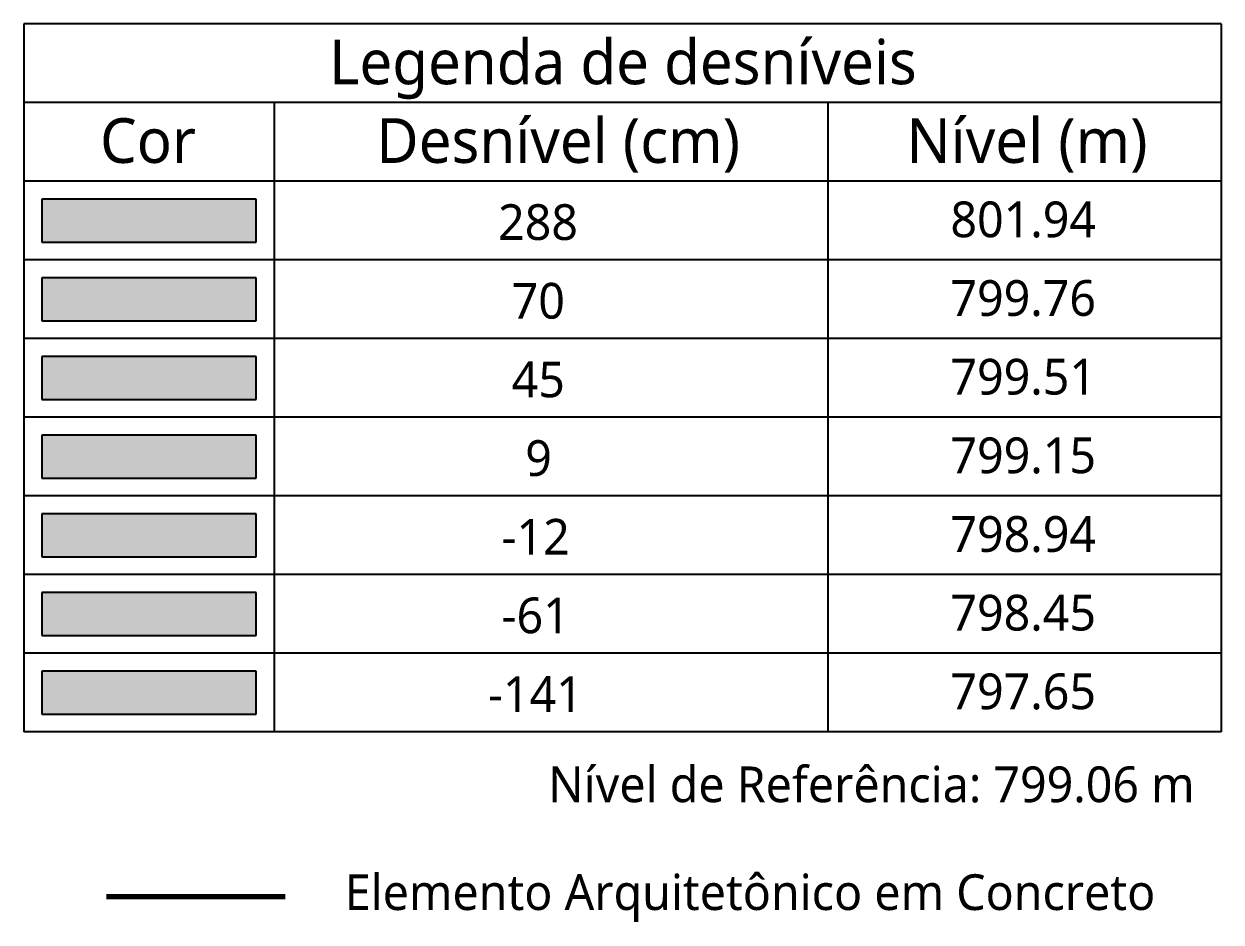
# Model space of a CAD drawing. Extents: x -1981 to 38708, y -3196 to 88064.
# Drawn here: x 12844.4 to 13179.4, y -107.4 to 143.8 of the extents above; entities that cross this region are included whole.
import ezdxf

# ---------------------------------------------------------------- set-up
doc = ezdxf.new("R2010")
doc.units = 0
for name, color, linetype, lineweight in [('A-DETL-GENF', 7, 'Continuous', 18), ('A-DETL-IDEN', 7, 'Continuous', 9), ('A-DETL-THIN', 7, 'Continuous', 25), ('G-ANNO-TEXT', 7, 'Continuous', 9)]:
    doc.layers.add(name, color=color, linetype=linetype, lineweight=lineweight)
doc.styles.add('Gadugi_2', font='gadugi.ttf', dxfattribs={"height": 10})
doc.styles.add('Gadugi_3', font='gadugi.ttf', dxfattribs={"height": 12.5})

msp = doc.modelspace()

# ---------------------------------------------------------------- hatches: boundary and pattern name
at = {"layer": 'A-DETL-GENF', "true_color": 0xe6b8b7}
msp.add_hatch(color=9, dxfattribs=at).paths.add_polyline_path([(12909.4, 82.81), (12909.4, 94.81), (12849.4, 94.81), (12849.4, 82.81)], flags=0)
at = {"layer": 'A-DETL-GENF', "true_color": 0xd9d9d9}
msp.add_hatch(color=254, dxfattribs=at).paths.add_polyline_path([(12909.4, 60.81), (12909.4, 72.81), (12849.4, 72.81), (12849.4, 60.81)], flags=0)
at = {"layer": 'A-DETL-GENF', "true_color": 0xa7d7e1}
msp.add_hatch(color=9, dxfattribs=at).paths.add_polyline_path([(12909.4, 38.81), (12909.4, 50.81), (12849.4, 50.81), (12849.4, 38.81)], flags=0)
at = {"layer": 'A-DETL-GENF', "true_color": 0x00bcb8}
msp.add_hatch(color=132, dxfattribs=at).paths.add_polyline_path([(12909.4, 16.81), (12909.4, 28.81), (12849.4, 28.81), (12849.4, 16.81)], flags=0)
at = {"layer": 'A-DETL-GENF', "true_color": 0xccffcc}
msp.add_hatch(color=254, dxfattribs=at).paths.add_polyline_path([(12909.4, -5.19), (12909.4, 6.81), (12849.4, 6.81), (12849.4, -5.19)], flags=0)
at = {"layer": 'A-DETL-GENF', "true_color": 0xfcd5b4}
msp.add_hatch(color=254, dxfattribs=at).paths.add_polyline_path([(12909.4, -27.19), (12909.4, -15.19), (12849.4, -15.19), (12849.4, -27.19)], flags=0)
at = {"layer": 'A-DETL-GENF', "true_color": 0xf09862}
msp.add_hatch(color=21, dxfattribs=at).paths.add_polyline_path([(12909.4, -49.19), (12909.4, -37.19), (12849.4, -37.19), (12849.4, -49.19)], flags=0)

# ---------------------------------------------------------------- linework, layer by layer
at = {"layer": 'A-DETL-THIN'}
for p, q in [((13179.4, 143.81), (12844.4, 143.81)), ((12844.4, 143.81), (12844.4, -32.19)), ((12844.4, 143.81), (12844.4, -54.19)), ((13179.4, 143.81), (13179.4, -32.19)), ((13179.4, 143.81), (13179.4, -54.19)), ((13179.4, 121.81), (12844.4, 121.81)), ((12914.4, 121.81), (12914.4, -32.19)), ((13069.4, 121.81), (13069.4, -32.19)), ((13179.4, 99.81), (12844.4, 99.81)), ((12914.4, 99.81), (12914.4, -54.19)), ((13069.4, 99.81), (13069.4, -54.19)), ((12909.4, 94.81), (12849.4, 94.81)), ((12849.4, 94.81), (12849.4, 82.81)), ((12909.4, 82.81), (12909.4, 94.81)), ((12849.4, 82.81), (12909.4, 82.81)), ((13179.4, 77.81), (12844.4, 77.81)), ((12909.4, 72.81), (12849.4, 72.81)), ((12849.4, 72.81), (12849.4, 60.81)), ((12909.4, 60.81), (12909.4, 72.81)), ((12849.4, 60.81), (12909.4, 60.81)), ((13179.4, 55.81), (12844.4, 55.81)), ((12909.4, 50.81), (12849.4, 50.81)), ((12849.4, 50.81), (12849.4, 38.81)), ((12909.4, 38.81), (12909.4, 50.81)), ((12849.4, 38.81), (12909.4, 38.81)), ((13179.4, 33.81), (12844.4, 33.81)), ((12909.4, 28.81), (12849.4, 28.81)), ((12849.4, 28.81), (12849.4, 16.81)), ((12909.4, 16.81), (12909.4, 28.81)), ((12849.4, 16.81), (12909.4, 16.81)), ((13179.4, 11.81), (12844.4, 11.81)), ((13179.4, 11.81), (12844.4, 11.81)), ((12909.4, 6.81), (12849.4, 6.81)), ((12849.4, 6.81), (12849.4, -5.19)), ((12909.4, -5.19), (12909.4, 6.81)), ((12849.4, -5.19), (12909.4, -5.19)), ((13179.4, -10.19), (12844.4, -10.19)), ((12909.4, -15.19), (12849.4, -15.19)), ((12849.4, -15.19), (12849.4, -27.19)), ((12909.4, -27.19), (12909.4, -15.19)), ((12849.4, -27.19), (12909.4, -27.19)), ((13179.4, -32.19), (12844.4, -32.19)), ((12909.4, -37.19), (12849.4, -37.19)), ((12849.4, -37.19), (12849.4, -49.19)), ((12909.4, -49.19), (12909.4, -37.19)), ((12849.4, -49.19), (12909.4, -49.19)), ((13179.4, -54.19), (12844.4, -54.19))]:
    msp.add_line(p, q, dxfattribs=at)
at = {"layer": 'A-DETL-THIN', "color": 190, "lineweight": 70, "true_color": 0x8000ff}
msp.add_line((12917.55, -100.35), (12867.55, -100.35), dxfattribs=at)

# ---------------------------------------------------------------- texts
at = {"layer": 'A-DETL-IDEN', "char_height": 10, "attachment_point": 1, "style": 'Gadugi_2'}
for s, insert, width in [('288', (12977.09, 93.39), 27.6582), ('70', (12980.89, 71.39), 18.4388), ('45', (12980.89, 49.39), 18.4388), ('9', (12984.69, 27.39), 9.2194), ('-12', (12978.06, 5.39), 25.2532), ('-61', (12978.06, -16.61), 25.2532), ('-141', (12974.26, -38.61), 34.4726)]:
    msp.add_mtext(s, dxfattribs=dict(at, insert=insert, width=width))
at = {"layer": 'G-ANNO-TEXT', "attachment_point": 1}
for s, insert, char_height, width, style in [('Legenda de desníveis', (12929.76, 139.44), 12.5, 200.8227, 'Gadugi_3'), ('Cor', (12865.68, 117.44), 12.5, 32.8692, 'Gadugi_3'), ('Desnível (cm)', (12942.98, 117.44), 12.5, 125.4641, 'Gadugi_3'), ('Nível (m)', (13091.38, 117.44), 12.5, 84.9789, 'Gadugi_3'), ('801.94', (13103.67, 94.16), 10, 49.7046, 'Gadugi_2'), ('799.76', (13103.67, 72.16), 10, 49.7046, 'Gadugi_2'), ('799.51', (13103.67, 50.16), 10, 49.7046, 'Gadugi_2'), ('799.15', (13103.67, 28.16), 10, 49.7046, 'Gadugi_2'), ('798.94', (13103.67, 6.16), 10, 49.7046, 'Gadugi_2'), ('798.45', (13103.67, -15.84), 10, 49.7046, 'Gadugi_2'), ('797.65', (13103.67, -37.84), 10, 49.7046, 'Gadugi_2'), ('Nível de Referência: 799.06 m', (12991.14, -63.85), 10, 222.8691, 'Gadugi_2'), ('Elemento Arquitetônico em Concreto', (12934.19, -94.01), 10, 281.7932, 'Gadugi_2')]:
    msp.add_mtext(s, dxfattribs=dict(at, insert=insert, char_height=char_height, width=width, style=style))

doc.saveas('drawing.dxf')
